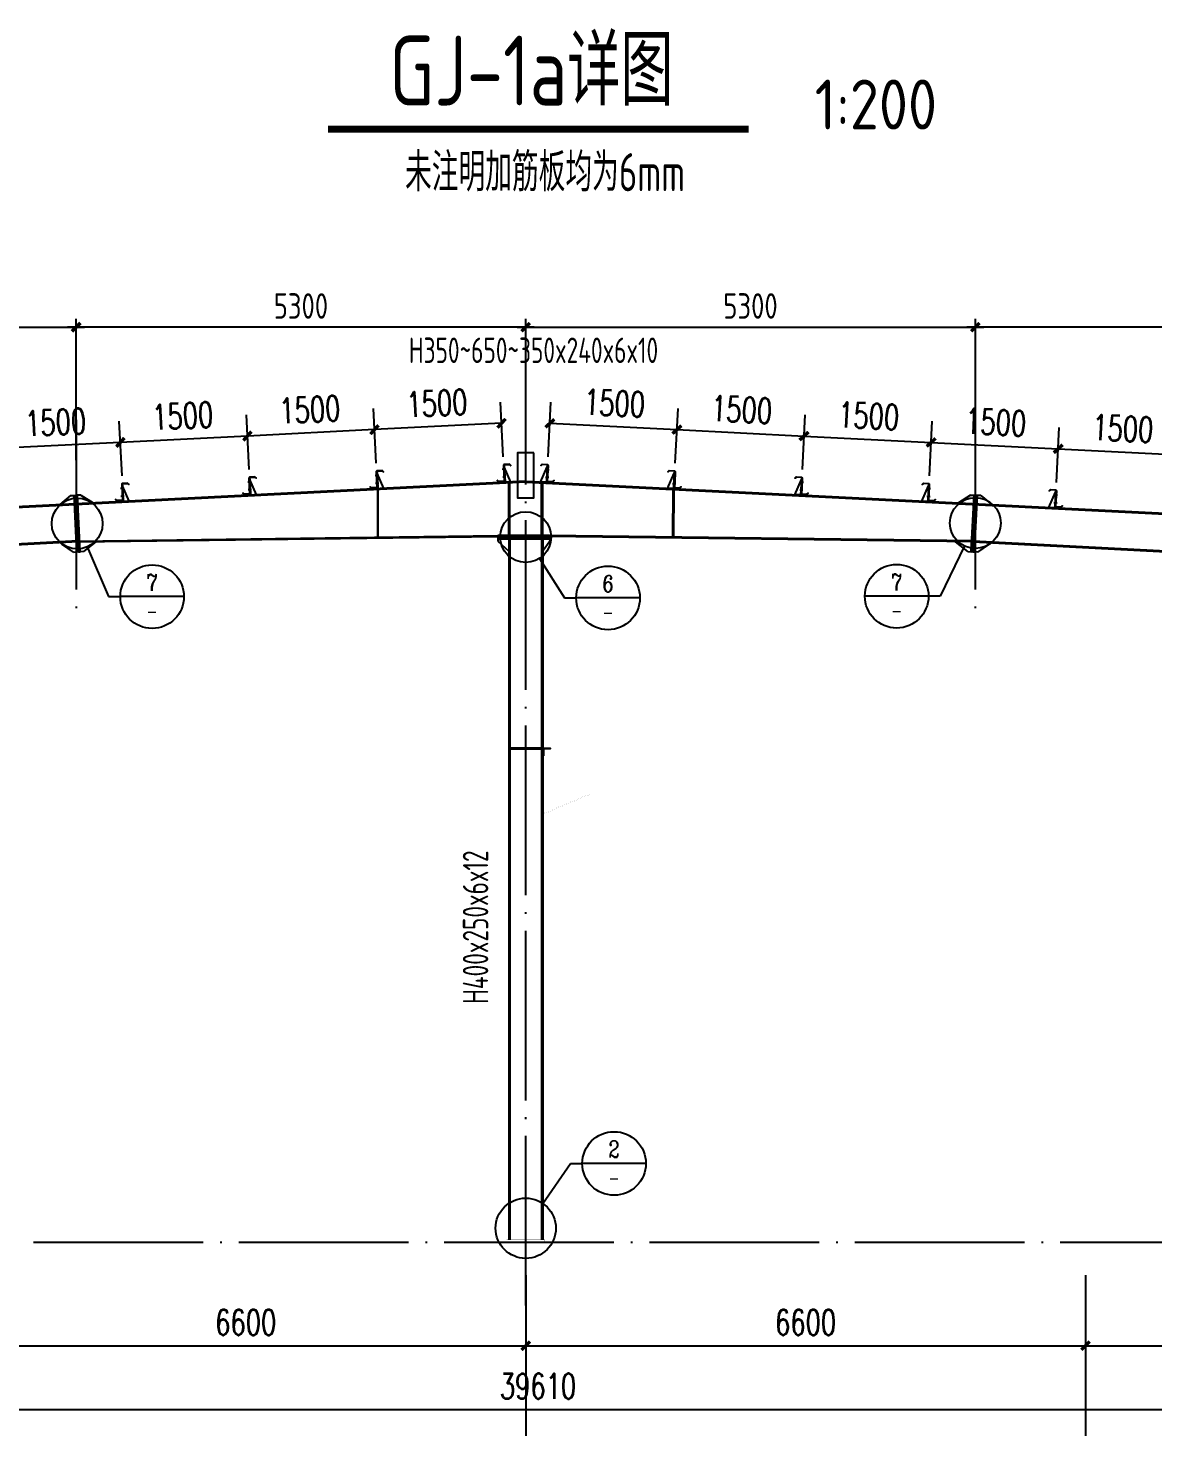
# Model space of a CAD drawing. Extents: x -89996 to 1006241, y -2176 to 440573.
# Drawn here: x 826388 to 839648, y 47293 to 63886 of the extents above; entities that cross this region are included whole.
import ezdxf
from ezdxf.enums import TextEntityAlignment as Align

# ---------------------------------------------------------------- set-up
doc = ezdxf.new("R2010")
doc.units = 0
doc.header["$LTSCALE"] = 1000
doc.header["$MEASUREMENT"] = 0
doc.linetypes.add('DOTE', pattern=[2.42, 2, -0.2, 0.02, -0.2])
for name, color, linetype in [('14', 2, 'Continuous'), ('AXIS', 3, 'Continuous'), ('AXIS_DIM', 3, 'Continuous'), ('DIM1', 6, 'Continuous'), ('DIM_SYMB', 3, 'Continuous'), ('DOTE', 1, 'DOTE'), ('GL', 150, 'Continuous'), ('GZ', 50, 'Continuous'), ('LT', 27, 'Continuous'), ('PUB_TEXT', 7, 'Continuous'), ('PZ', 202, 'Continuous'), ('TEXT', 7, 'Continuous'), ('柱子', 30, 'Continuous')]:
    doc.layers.add(name, color=color, linetype=linetype)
doc.styles.add('_TCH_DIM_T3', font='SIMPLEX', dxfattribs={"width": 0.705882, "bigfont": 'GBCBIG'})
doc.styles.add('_TCH_LABEL', font='COMPLEX', dxfattribs={"bigfont": 'GBCBIG'})
doc.styles.add('C', font='tssdeng.shx', dxfattribs={"height": 3, "bigfont": 'tssdchn.shx'})
doc.styles.get("Standard").update_dxf_attribs({"font": 'gbenor.shx', "bigfont": 'gbcbig.shx'})
doc.styles.add('TSSD_Dimension', font='Tssdeng.shx', dxfattribs={"width": 0.8, "bigfont": 'hztxt.shx'})
doc.styles.add('TSSD_Norm', font='tssdeng.shx', dxfattribs={"bigfont": 'hztxt.shx'})
doc.dimstyles.new('_TCH_ARCH&&100', dxfattribs={"dimtxt": 297.5, "dimasz": 100, "dimexe": 250, "dimexo": 300, "dimgap": 126.25, "dimtad": 1, "dimdec": 0, "dimzin": 0, "dimdsep": 46, "dimtxsty": '_TCH_DIM_T3', "dimblk": 'ARCHTICK', "dimcen": 0.09, "dimclrt": 7, "dimazin": 2, "dimtfac": 1, "dimtdec": 0, "dimtix": 1, "dimtmove": 2, "dimatfit": 3, "dimfxl": 0, "dimtolj": 1, "dimtzin": 0, "dimarcsym": 0})
doc.dimstyles.new('TCH_100_1', dxfattribs={"dimtxt": 297.5, "dimasz": 100, "dimexe": 250, "dimexo": 300, "dimgap": 126.25, "dimtad": 1, "dimdec": 0, "dimzin": 0, "dimdsep": 46, "dimtxsty": '_TCH_DIM_T3', "dimblk": 'ARCHTICK', "dimcen": 0.09, "dimclrd": 126, "dimclre": 126, "dimclrt": 7, "dimazin": 2, "dimtfac": 1, "dimtdec": 0, "dimtix": 1, "dimtmove": 2, "dimatfit": 3, "dimfxl": 0, "dimtolj": 1, "dimtzin": 0, "dimarcsym": 0})
doc.dimstyles.new('TSSD_100_100', dxfattribs={"dimtxt": 300, "dimasz": 100, "dimexe": 100, "dimexo": 250, "dimgap": 100, "dimtad": 1, "dimdec": 0, "dimzin": 0, "dimdsep": 46, "dimtxsty": 'TSSD_Dimension', "dimblk": 'ARCHTICK', "dimcen": 0, "dimdle": 100, "dimclrt": 7, "dimadec": 0, "dimazin": 0, "dimtfac": 1, "dimtdec": 0, "dimtix": 1, "dimtmove": 2, "dimatfit": 3, "dimfxl": 0, "dimtolj": 1, "dimtzin": 0, "dimarcsym": 0})

# ---------------------------------------------------------------- blocks, each defined once
blk = doc.blocks.new('_ArchTick')
at = {"color": 0, "linetype": 'ByBlock', "const_width": 0.4}
blk.add_lwpolyline([(-0.5, -0.5), (0.5, 0.5)], dxfattribs=at)
blk = doc.blocks.new('*D1537')
at = {"layer": 'AXIS_DIM', "color": 0, "lineweight": -2, "transparency": 16777216}
for p, q in [((837555, 58633), (837555, 60461)), ((846654, 58609), (846654, 60461)), ((846754, 60361), (837455, 60361))]:
    blk.add_line(p, q, dxfattribs=at)
at = {"layer": 'Defpoints', "color": 0, "transparency": 16777216}
for p in [(837555, 60361), (837555, 58383, -2), (846654, 58359)]:
    blk.add_point(p, dxfattribs=at)
at = {"layer": 'AXIS_DIM', "color": 0, "lineweight": -2, "transparency": 16777216, "xscale": 100, "yscale": 100, "zscale": 100, "rotation": 180}
blk.add_blockref('_ArchTick', (837555, 60361), dxfattribs=at)
at = {"layer": 'AXIS_DIM', "color": 0, "lineweight": -2, "transparency": 16777216, "xscale": 100, "yscale": 100, "zscale": 100}
blk.add_blockref('_ArchTick', (846654, 60361), dxfattribs=at)
at = {"layer": 'AXIS_DIM', "color": 7, "transparency": 16777216, "insert": (842104, 60611), "char_height": 300, "attachment_point": 5, "style": 'TSSD_Dimension'}
blk.add_mtext('\\A1;9100', dxfattribs=at)
blk = doc.blocks.new('*D1538')
at = {"layer": 'AXIS_DIM', "color": 0, "lineweight": -2, "transparency": 16777216}
for p, q in [((832254, 58885), (832254, 60461)), ((837555, 58633), (837555, 60461)), ((832154, 60361), (837655, 60361))]:
    blk.add_line(p, q, dxfattribs=at)
at = {"layer": 'Defpoints', "color": 0, "transparency": 16777216}
for p in [(837555, 60361), (832254, 58635), (837555, 58383, -2)]:
    blk.add_point(p, dxfattribs=at)
at = {"layer": 'AXIS_DIM', "color": 0, "lineweight": -2, "transparency": 16777216, "xscale": 100, "yscale": 100, "zscale": 100, "rotation": 180}
blk.add_blockref('_ArchTick', (832254, 60361), dxfattribs=at)
at = {"layer": 'AXIS_DIM', "color": 0, "lineweight": -2, "transparency": 16777216, "xscale": 100, "yscale": 100, "zscale": 100}
blk.add_blockref('_ArchTick', (837555, 60361), dxfattribs=at)
at = {"layer": 'AXIS_DIM', "color": 7, "transparency": 16777216, "insert": (834904, 60611), "char_height": 300, "attachment_point": 5, "style": 'TSSD_Dimension'}
blk.add_mtext('\\A1;5300', dxfattribs=at)
blk = doc.blocks.new('4')
at = {"layer": 'LT', "color": 1, "linetype": 'Continuous'}
for p, q in [((1121054, 121886, -8), (1121014, 121884, -8)), ((1121054, 121886, -8), (1121014, 121884, -8)), ((1121058, 121794, -8), (1121019, 121792, -8)), ((1121058, 121794, -8), (1121019, 121792, -8))]:
    blk.add_line(p, q, dxfattribs=at)
at = {"layer": 'LT', "elevation": -8}
blk.add_lwpolyline([(1121032, 121929, -0.414214), (1121041, 121940), (1121097, 121943), (1121111, 121930), (1121113, 121932), (1121098, 121946), (1121038, 121943, 0.414214), (1121028, 121932), (1121037, 121755, -0.414214), (1121028, 121745), (1120972, 121742), (1120958, 121755), (1120956, 121753), (1120971, 121739), (1121031, 121742, 0.414214), (1121040, 121753), (1121032, 121929)], format="xyb", dxfattribs=at)
at = {"layer": 'LT', "elevation": -4}
for points in [[(1121032, 121924), (1121038, 121925), (1121047, 121733), (1121041, 121733)], [(1121038, 121915), (1121047, 121733), (1121117, 121736)]]:
    blk.add_lwpolyline(points, close=True, dxfattribs=at)
at = {"layer": 'LT', "color": 1, "linetype": 'Continuous'}
for points in [[(1121031, 121872, -8), (1121030, 121897, -8), (1121040, 121873, -8), (1121039, 121897, -8)], [(1121031, 121872, -8), (1121030, 121897, -8), (1121040, 121873, -8), (1121039, 121897, -8)], [(1121035, 121805, -8), (1121036, 121781, -8), (1121044, 121806, -8), (1121045, 121781, -8)], [(1121035, 121805, -8), (1121036, 121781, -8), (1121044, 121806, -8), (1121045, 121781, -8)]]:
    blk.add_solid(points, dxfattribs=at)
blk = doc.blocks.new('*D1540')
at = {"color": 126, "lineweight": -2, "transparency": 16777216}
for p, q in [((832519, 58832), (832552, 59478)), ((834017, 58757), (834050, 59403)), ((832539, 59228), (834037, 59153))]:
    blk.add_line(p, q, dxfattribs=at)
at = {"layer": 'Defpoints', "color": 0, "transparency": 16777216}
for p in [(834037, 59153), (832504, 58532, 0), (834002, 58457, 0)]:
    blk.add_point(p, dxfattribs=at)
at = {"color": 126, "lineweight": -2, "transparency": 16777216, "xscale": 100, "yscale": 100, "zscale": 100}
for p, rotation in [((832539, 59228), 177.1375947737439), ((834037, 59153), 357.137594773744)]:
    blk.add_blockref('_ArchTick', p, dxfattribs=dict(at, rotation=rotation))
at = {"color": 7, "transparency": 16777216, "insert": (833302, 59465), "char_height": 297.5, "attachment_point": 5, "rotation": 357.1376, "style": '_TCH_DIM_T3'}
blk.add_mtext('\\A1;1500', dxfattribs=at)
blk = doc.blocks.new('*D1541')
at = {"color": 126, "lineweight": -2, "transparency": 16777216}
for p, q in [((834017, 58757), (834050, 59403)), ((835516, 58682), (835548, 59328)), ((834037, 59153), (835535, 59078))]:
    blk.add_line(p, q, dxfattribs=at)
at = {"layer": 'Defpoints', "color": 0, "transparency": 16777216}
for p in [(835535, 59078), (834002, 58457, 0), (835501, 58383, 0)]:
    blk.add_point(p, dxfattribs=at)
at = {"color": 126, "lineweight": -2, "transparency": 16777216, "xscale": 100, "yscale": 100, "zscale": 100}
for p, rotation in [((834037, 59153), 177.1375947737439), ((835535, 59078), 357.137594773744)]:
    blk.add_blockref('_ArchTick', p, dxfattribs=dict(at, rotation=rotation))
at = {"color": 7, "transparency": 16777216, "insert": (834800, 59390), "char_height": 297.5, "attachment_point": 5, "rotation": 357.1376, "style": '_TCH_DIM_T3'}
blk.add_mtext('\\A1;1500', dxfattribs=at)
blk = doc.blocks.new('*D1542')
at = {"color": 126, "lineweight": -2, "transparency": 16777216}
for p, q in [((835516, 58682), (835548, 59328)), ((837014, 58607), (837046, 59253)), ((835535, 59078), (837034, 59003))]:
    blk.add_line(p, q, dxfattribs=at)
at = {"layer": 'Defpoints', "color": 0, "transparency": 16777216}
for p in [(837034, 59003), (835501, 58383, 0), (836999, 58308, 0)]:
    blk.add_point(p, dxfattribs=at)
at = {"color": 126, "lineweight": -2, "transparency": 16777216, "xscale": 100, "yscale": 100, "zscale": 100}
for p, rotation in [((835535, 59078), 177.1375947737439), ((837034, 59003), 357.137594773744)]:
    blk.add_blockref('_ArchTick', p, dxfattribs=dict(at, rotation=rotation))
at = {"color": 7, "transparency": 16777216, "insert": (836298, 59315), "char_height": 297.5, "attachment_point": 5, "rotation": 357.1376, "style": '_TCH_DIM_T3'}
blk.add_mtext('\\A1;1500', dxfattribs=at)
blk = doc.blocks.new('*D1543')
at = {"color": 126, "lineweight": -2, "transparency": 16777216}
for p, q in [((837014, 58607), (837046, 59253)), ((838512, 58532), (838544, 59178)), ((837034, 59003), (838532, 58928))]:
    blk.add_line(p, q, dxfattribs=at)
at = {"layer": 'Defpoints', "color": 0, "transparency": 16777216}
for p in [(838532, 58928), (836999, 58308, 0), (838497, 58233, 0)]:
    blk.add_point(p, dxfattribs=at)
at = {"color": 126, "lineweight": -2, "transparency": 16777216, "xscale": 100, "yscale": 100, "zscale": 100}
for p, rotation in [((837034, 59003), 177.1375947737439), ((838532, 58928), 357.137594773744)]:
    blk.add_blockref('_ArchTick', p, dxfattribs=dict(at, rotation=rotation))
at = {"color": 7, "transparency": 16777216, "insert": (837796, 59240), "char_height": 297.5, "attachment_point": 5, "rotation": 357.1376, "style": '_TCH_DIM_T3'}
blk.add_mtext('\\A1;1500', dxfattribs=at)
blk = doc.blocks.new('*D1544')
at = {"color": 126, "lineweight": -2, "transparency": 16777216}
for p, q in [((838512, 58532), (838544, 59178)), ((840010, 58457), (840042, 59103)), ((838532, 58928), (840030, 58853))]:
    blk.add_line(p, q, dxfattribs=at)
at = {"layer": 'Defpoints', "color": 0, "transparency": 16777216}
for p in [(840030, 58853), (838497, 58233, 0), (839995, 58158, 0)]:
    blk.add_point(p, dxfattribs=at)
at = {"color": 126, "lineweight": -2, "transparency": 16777216, "xscale": 100, "yscale": 100, "zscale": 100}
for p, rotation in [((838532, 58928), 177.1375947737439), ((840030, 58853), 357.137594773744)]:
    blk.add_blockref('_ArchTick', p, dxfattribs=dict(at, rotation=rotation))
at = {"color": 7, "transparency": 16777216, "insert": (839294, 59166), "char_height": 297.5, "attachment_point": 5, "rotation": 357.1376, "style": '_TCH_DIM_T3'}
blk.add_mtext('\\A1;1500', dxfattribs=at)
blk = doc.blocks.new('*D1555')
at = {"layer": 'AXIS_DIM', "color": 0, "lineweight": -2, "transparency": 16777216}
for p, q in [((816754, 58648), (816754, 60461)), ((826954, 58792), (826954, 60461)), ((816654, 60361), (827054, 60361))]:
    blk.add_line(p, q, dxfattribs=at)
at = {"layer": 'Defpoints', "color": 0, "transparency": 16777216}
for p in [(826954, 60361), (826954, 58542, 4), (816754, 58398, -3)]:
    blk.add_point(p, dxfattribs=at)
at = {"layer": 'AXIS_DIM', "color": 0, "lineweight": -2, "transparency": 16777216, "xscale": 100, "yscale": 100, "zscale": 100, "rotation": 180}
blk.add_blockref('_ArchTick', (816754, 60361), dxfattribs=at)
at = {"layer": 'AXIS_DIM', "color": 0, "lineweight": -2, "transparency": 16777216, "xscale": 100, "yscale": 100, "zscale": 100}
blk.add_blockref('_ArchTick', (826954, 60361), dxfattribs=at)
at = {"layer": 'AXIS_DIM', "color": 7, "transparency": 16777216, "insert": (821854, 60611), "char_height": 300, "attachment_point": 5, "style": 'TSSD_Dimension'}
blk.add_mtext('\\A1;10200', dxfattribs=at)
blk = doc.blocks.new('*D1556')
at = {"layer": 'AXIS_DIM', "color": 0, "lineweight": -2, "transparency": 16777216}
for p, q in [((826954, 58792), (826954, 60461)), ((832254, 58885), (832254, 60461)), ((832354, 60361), (826854, 60361))]:
    blk.add_line(p, q, dxfattribs=at)
at = {"layer": 'Defpoints', "color": 0, "transparency": 16777216}
for p in [(826954, 60361), (832254, 58635), (826954, 58542, 4)]:
    blk.add_point(p, dxfattribs=at)
at = {"layer": 'AXIS_DIM', "color": 0, "lineweight": -2, "transparency": 16777216, "xscale": 100, "yscale": 100, "zscale": 100, "rotation": 180}
blk.add_blockref('_ArchTick', (826954, 60361), dxfattribs=at)
at = {"layer": 'AXIS_DIM', "color": 0, "lineweight": -2, "transparency": 16777216, "xscale": 100, "yscale": 100, "zscale": 100}
blk.add_blockref('_ArchTick', (832254, 60361), dxfattribs=at)
at = {"layer": 'AXIS_DIM', "color": 7, "transparency": 16777216, "insert": (829604, 60611), "char_height": 300, "attachment_point": 5, "style": 'TSSD_Dimension'}
blk.add_mtext('\\A1;5300', dxfattribs=at)
blk = doc.blocks.new('*D1558')
at = {"color": 126, "lineweight": -2, "transparency": 16777216}
for p, q in [((831989, 58832), (831957, 59478)), ((830491, 58757), (830459, 59403)), ((831969, 59228), (830471, 59153))]:
    blk.add_line(p, q, dxfattribs=at)
at = {"layer": 'Defpoints', "color": 0, "transparency": 16777216}
for p in [(830471, 59153), (830506, 58457, 0), (832004, 58532, 0)]:
    blk.add_point(p, dxfattribs=at)
at = {"color": 126, "lineweight": -2, "transparency": 16777216, "xscale": 100, "yscale": 100, "zscale": 100}
for p, rotation in [((831969, 59228), 2.862405226256115), ((830471, 59153), 182.8624052262561)]:
    blk.add_blockref('_ArchTick', p, dxfattribs=dict(at, rotation=rotation))
at = {"color": 7, "transparency": 16777216, "insert": (831207, 59465), "char_height": 297.5, "attachment_point": 5, "rotation": 2.8624, "style": '_TCH_DIM_T3'}
blk.add_mtext('\\A1;1500', dxfattribs=at)
blk = doc.blocks.new('*D1559')
at = {"color": 126, "lineweight": -2, "transparency": 16777216}
for p, q in [((828993, 58682), (828961, 59328)), ((830491, 58757), (830459, 59403)), ((830471, 59153), (828973, 59078))]:
    blk.add_line(p, q, dxfattribs=at)
at = {"layer": 'Defpoints', "color": 0, "transparency": 16777216}
for p in [(828973, 59078), (830506, 58457, 0), (829008, 58383, 0)]:
    blk.add_point(p, dxfattribs=at)
at = {"color": 126, "lineweight": -2, "transparency": 16777216, "xscale": 100, "yscale": 100, "zscale": 100}
for p, rotation in [((828973, 59078), 182.8624052262561), ((830471, 59153), 2.862405226256115)]:
    blk.add_blockref('_ArchTick', p, dxfattribs=dict(at, rotation=rotation))
at = {"color": 7, "transparency": 16777216, "insert": (829709, 59390), "char_height": 297.5, "attachment_point": 5, "rotation": 2.8624, "style": '_TCH_DIM_T3'}
blk.add_mtext('\\A1;1500', dxfattribs=at)
blk = doc.blocks.new('*D1560')
at = {"color": 126, "lineweight": -2, "transparency": 16777216}
for p, q in [((827495, 58607), (827463, 59253)), ((828993, 58682), (828961, 59328)), ((828973, 59078), (827475, 59003))]:
    blk.add_line(p, q, dxfattribs=at)
at = {"layer": 'Defpoints', "color": 0, "transparency": 16777216}
for p in [(827475, 59003), (827510, 58308, 0), (829008, 58383, 0)]:
    blk.add_point(p, dxfattribs=at)
at = {"color": 126, "lineweight": -2, "transparency": 16777216, "xscale": 100, "yscale": 100, "zscale": 100}
for p, rotation in [((827475, 59003), 182.8624052262561), ((828973, 59078), 2.862405226256115)]:
    blk.add_blockref('_ArchTick', p, dxfattribs=dict(at, rotation=rotation))
at = {"color": 7, "transparency": 16777216, "insert": (828210, 59315), "char_height": 297.5, "attachment_point": 5, "rotation": 2.8624, "style": '_TCH_DIM_T3'}
blk.add_mtext('\\A1;1500', dxfattribs=at)
blk = doc.blocks.new('*D1561')
at = {"color": 126, "lineweight": -2, "transparency": 16777216}
for p, q in [((827495, 58607), (827463, 59253)), ((825997, 58532), (825964, 59178)), ((827475, 59003), (825977, 58928))]:
    blk.add_line(p, q, dxfattribs=at)
at = {"layer": 'Defpoints', "color": 0, "transparency": 16777216}
for p in [(825977, 58928), (827510, 58308, 0), (826012, 58233, 0)]:
    blk.add_point(p, dxfattribs=at)
at = {"color": 126, "lineweight": -2, "transparency": 16777216, "xscale": 100, "yscale": 100, "zscale": 100}
for p, rotation in [((827475, 59003), 2.862405226256115), ((825977, 58928), 182.8624052262561)]:
    blk.add_blockref('_ArchTick', p, dxfattribs=dict(at, rotation=rotation))
at = {"color": 7, "transparency": 16777216, "insert": (826712, 59240), "char_height": 297.5, "attachment_point": 5, "rotation": 2.8624, "style": '_TCH_DIM_T3'}
blk.add_mtext('\\A1;1500', dxfattribs=at)
blk = doc.blocks.new('*D2713')
at = {"layer": 'AXIS', "color": 0, "lineweight": -2, "transparency": 16777216}
for p, q in [((812594, 49188), (812594, 47354)), ((852204, 49188), (852204, 47354)), ((812594, 47604), (852204, 47604))]:
    blk.add_line(p, q, dxfattribs=at)
at = {"layer": 'Defpoints', "color": 0, "transparency": 16777216}
for p in [(812594, 49488), (852204, 49488), (852204, 47604)]:
    blk.add_point(p, dxfattribs=at)
at = {"layer": 'AXIS', "color": 0, "lineweight": -2, "transparency": 16777216, "xscale": 100, "yscale": 100, "zscale": 100, "rotation": 180}
blk.add_blockref('_ArchTick', (812594, 47604), dxfattribs=at)
at = {"layer": 'AXIS', "color": 0, "lineweight": -2, "transparency": 16777216, "xscale": 100, "yscale": 100, "zscale": 100}
blk.add_blockref('_ArchTick', (852204, 47604), dxfattribs=at)
at = {"layer": 'AXIS', "color": 7, "transparency": 16777216, "insert": (832399, 47879), "char_height": 297.5, "attachment_point": 5, "style": '_TCH_DIM_T3'}
blk.add_mtext('\\A1;39610', dxfattribs=at)
blk = doc.blocks.new('*D2716')
at = {"layer": 'AXIS', "color": 0, "lineweight": -2, "transparency": 16777216}
for p, q in [((825654, 49188), (825654, 48105)), ((832254, 49188), (832254, 48105)), ((825654, 48355), (832254, 48355))]:
    blk.add_line(p, q, dxfattribs=at)
at = {"layer": 'Defpoints', "color": 0, "transparency": 16777216}
for p in [(825654, 49488), (832254, 49488), (832254, 48355)]:
    blk.add_point(p, dxfattribs=at)
at = {"layer": 'AXIS', "color": 0, "lineweight": -2, "transparency": 16777216, "xscale": 100, "yscale": 100, "zscale": 100, "rotation": 180}
blk.add_blockref('_ArchTick', (825654, 48355), dxfattribs=at)
at = {"layer": 'AXIS', "color": 0, "lineweight": -2, "transparency": 16777216, "xscale": 100, "yscale": 100, "zscale": 100}
blk.add_blockref('_ArchTick', (832254, 48355), dxfattribs=at)
at = {"layer": 'AXIS', "color": 7, "transparency": 16777216, "insert": (828954, 48630), "char_height": 297.5, "attachment_point": 5, "style": '_TCH_DIM_T3'}
blk.add_mtext('\\A1;6600', dxfattribs=at)
blk = doc.blocks.new('*D2717')
at = {"layer": 'AXIS', "color": 0, "lineweight": -2, "transparency": 16777216}
for p, q in [((832254, 49188), (832254, 48105)), ((838854, 49188), (838854, 48105)), ((832254, 48355), (838854, 48355))]:
    blk.add_line(p, q, dxfattribs=at)
at = {"layer": 'Defpoints', "color": 0, "transparency": 16777216}
for p in [(832254, 49488), (838854, 49488), (838854, 48355)]:
    blk.add_point(p, dxfattribs=at)
at = {"layer": 'AXIS', "color": 0, "lineweight": -2, "transparency": 16777216, "xscale": 100, "yscale": 100, "zscale": 100, "rotation": 180}
blk.add_blockref('_ArchTick', (832254, 48355), dxfattribs=at)
at = {"layer": 'AXIS', "color": 0, "lineweight": -2, "transparency": 16777216, "xscale": 100, "yscale": 100, "zscale": 100}
blk.add_blockref('_ArchTick', (838854, 48355), dxfattribs=at)
at = {"layer": 'AXIS', "color": 7, "transparency": 16777216, "insert": (835554, 48630), "char_height": 297.5, "attachment_point": 5, "style": '_TCH_DIM_T3'}
blk.add_mtext('\\A1;6600', dxfattribs=at)
blk = doc.blocks.new('*D2718')
at = {"layer": 'AXIS', "color": 0, "lineweight": -2, "transparency": 16777216}
for p, q in [((838854, 49188), (838854, 48105)), ((845454, 49188), (845454, 48105)), ((838854, 48355), (845454, 48355))]:
    blk.add_line(p, q, dxfattribs=at)
at = {"layer": 'Defpoints', "color": 0, "transparency": 16777216}
for p in [(838854, 49488), (845454, 49488), (845454, 48355)]:
    blk.add_point(p, dxfattribs=at)
at = {"layer": 'AXIS', "color": 0, "lineweight": -2, "transparency": 16777216, "xscale": 100, "yscale": 100, "zscale": 100, "rotation": 180}
blk.add_blockref('_ArchTick', (838854, 48355), dxfattribs=at)
at = {"layer": 'AXIS', "color": 0, "lineweight": -2, "transparency": 16777216, "xscale": 100, "yscale": 100, "zscale": 100}
blk.add_blockref('_ArchTick', (845454, 48355), dxfattribs=at)
at = {"layer": 'AXIS', "color": 7, "transparency": 16777216, "insert": (842154, 48630), "char_height": 297.5, "attachment_point": 5, "style": '_TCH_DIM_T3'}
blk.add_mtext('\\A1;6600', dxfattribs=at)

msp = doc.modelspace()

# ---------------------------------------------------------------- linework, layer by layer
for points in [[(830514.95, 58445.9), (830506.46, 58445.47), (830505.28, 57887.72), (830513.77, 57887.69)], [(833993.66, 58445.9), (834002.16, 58445.47), (833998.11, 57887.98), (833989.62, 57887.95)]]:
    msp.add_lwpolyline(points, close=True)
at = {"layer": '14', "const_width": 0.45}
for points, elevation in [([(832068.31, 55077.28), (832440.31, 55077.28)], 3.98), ([(832440.31, 55067.28), (832068.31, 55067.28)], 3.98), ([(833004.31, 55077.28), (832454.31, 55077.28)], 3.84), ([(832454.31, 55077.28), (832454.31, 55067.28)], 3.84), ([(832454.31, 54627.28), (832454.31, 55067.28)], 3.84), ([(832454.31, 55067.28), (833004.31, 55067.28)], 3.84), ([(832454.31, 55067.28), (833004.31, 55067.28)], 3.84), ([(832799.31, 55067.28), (832799.31, 54771.55)], 3.84), ([(832809.31, 54775.73), (832809.31, 55067.28)], 3.84), ([(833004.31, 55067.28), (833004.31, 55077.28)], 3.84), ([(833004.31, 55067.28), (833004.31, 54857.28)], 3.84), ([(833004.31, 54857.28), (832454.31, 54627.28)], 3.84), ([(833004.31, 54857.28), (832454.31, 54627.28)], 3.84), ([(832454.31, 54617.28), (833004.31, 54847.28)], 3.84), ([(832799.31, 54771.55), (832809.31, 54775.73)], 3.84), ([(833004.31, 54847.28), (833004.31, 54857.28)], 3.84), ([(832068.31, 54627.28), (832440.31, 54627.28)], 3.98), ([(832440.31, 54617.28), (832068.31, 54617.28)], 3.98), ([(832454.31, 54627.28), (832454.31, 54617.28)], 3.84)]:
    msp.add_lwpolyline(points, dxfattribs=dict(at, elevation=elevation))
at = {"layer": 'AXIS'}
for p, q in [((827084.68, 57771.02), (827336.68, 57184.5)), ((837425.41, 57782), (837141.37, 57189.5)), ((832415.21, 57633.98), (832710.74, 57169.77)), ((827336.68, 57184.5), (827475.38, 57184.5)), ((828225.38, 57184.5), (827475.38, 57184.5)), ((832710.74, 57169.77), (832849.8, 57169.77)), ((833599.8, 57169.77), (832849.8, 57169.77)), ((837002.67, 57189.5), (836252.67, 57189.5)), ((837141.37, 57189.5), (837002.67, 57189.5)), ((832456.21, 50031.57), (832782.33, 50503.05)), ((832782.33, 50503.05), (832921.03, 50503.05)), ((833671.03, 50503.05), (832921.03, 50503.05)), ((832254.31, 48573.34), (832254.31, 47292.61)), ((838854.31, 48573.34), (838854.31, 47292.61))]:
    msp.add_line(p, q, dxfattribs=at)
for centre, radius in [((826966.41, 58046.31), 299.62), ((837554.92, 58052.18), 299.62), ((832254.31, 57886.73), 299.62), ((827850.38, 57184.5), 375), ((833224.8, 57169.77), 375), ((836627.67, 57189.5), 375), ((833296.03, 50503.05), 375), ((832254.31, 49739.68), 354.91)]:
    msp.add_circle(centre, radius, dxfattribs=at)
at = {"layer": 'DIM1'}
for p, q in [((832440.31, 55397.28, 3.48), (832068.31, 55397.28, 3.98)), ((832440.31, 55387.28, 3.48), (832068.31, 55387.28, 3.98))]:
    msp.add_line(p, q, dxfattribs=at)
at = {"layer": 'DIM1', "elevation": 3.84}
msp.add_lwpolyline([(832454.31, 55397.28), (832544.31, 55397.28), (832544.31, 55391.94, -0.41421356), (832541.64, 55389.28), (832472.31, 55389.28, 0.41421356), (832462.31, 55379.28), (832462.31, 55309.94, -0.41421356), (832459.64, 55307.28), (832454.31, 55307.28), (832454.31, 55397.28)], format="xyb", dxfattribs=at)
at = {"layer": 'DIM_SYMB', "const_width": 82.32}
msp.add_lwpolyline([(829921.69, 62695.13), (834880.96, 62695.13)], dxfattribs=at)
at = {"layer": 'DOTE'}
for p, q in [((826954.31, 59270.11, 3.99), (826954.31, 57039.99, 3.99)), ((837554.5, 59270.03, 0), (837554.5, 57039.91, 0)), ((832254.31, 48827.28, 3.97), (832254.31, 58877.17, 3.99)), ((811933.05, 49577.28, 4.01), (852895.65, 49577.25, 3.99))]:
    msp.add_line(p, q, dxfattribs=at)
at = {"layer": 'GL', "extrusion": (0.000390955, 1.93016e-05, 1)}
for p, q in [((832254.29, 58532.87), (813313.09, 57585.81)), ((832254.31, 58544.88, 0), (813313.1, 57597.82, 0)), ((826977.63, 57841.99, -0.92), (816776.53, 57313.05, -10.55)), ((826977.61, 57829.98, -0.92), (816777.11, 57301.06, -10.55))]:
    msp.add_line(p, q, dxfattribs=at)
at = {"layer": 'GL', "extrusion": (-0.000390955, 1.93016e-05, 1)}
for p, q in [((832254.31, 58544.88, 0), (851778.05, 57568.69, 0)), ((832254.32, 58532.87), (851778.05, 57556.68)), ((837531.22, 57830.52, -2.7), (846655.86, 57357.22, 0)), ((837531.84, 57842.49, -2.7), (846656.44, 57369.21, 0))]:
    msp.add_line(p, q, dxfattribs=at)
at = {"layer": 'GL'}
for p, q in [((826977.61, 57829.98, -0.92), (831925.76, 57894.65, 4.08)), ((826979.17, 57840.28, 4.08), (831925.76, 57906.73, 4.08)), ((826979.17, 57840.28, 4.08), (831925.76, 57906.73, 4.08)), ((837531.2, 57842.43, -2.7), (832536.12, 57906.73, 7.95)), ((837531.2, 57842.43, -2.7), (832536.12, 57906.73, 7.95)), ((837531.22, 57830.52, -2.7), (832536.12, 57894.65, 7.95)), ((837531.22, 57830.52, -2.7), (832536.12, 57894.65, 7.95))]:
    msp.add_line(p, q, dxfattribs=at)
at = {"layer": 'GZ'}
for p, q in [((832054.31, 57906.73, 3.99), (832054.31, 58520.37, 3.91)), ((832054.31, 57906.73, 3.99), (832054.31, 58520.37, 3.91)), ((832068.31, 57906.73, 3.99), (832068.31, 58521.07, 3.91)), ((832068.31, 57906.73, 3.99), (832068.31, 58521.07, 3.91)), ((832440.31, 57906.73, 3.99), (832440.31, 58521.07, 3.92)), ((832440.31, 57906.73, 3.99), (832440.31, 58521.07, 3.92)), ((832454.31, 57906.73, 3.99), (832454.31, 58520.37, 3.92)), ((832454.31, 57906.73, 3.99), (832454.31, 58520.37, 3.92)), ((832054.31, 57866.73, 3.99), (832054.31, 49602.25, 3.97)), ((832068.31, 57866.73, 3.99), (832068.31, 49602.25, 3.97)), ((832440.31, 57866.73, 3.99), (832440.31, 49602.25, 3.97)), ((832454.31, 57866.73, 3.99), (832454.31, 49602.25, 3.97))]:
    msp.add_line(p, q, dxfattribs=at)
at = {"layer": 'LT', "elevation": 3.99}
msp.add_lwpolyline([(832351.39, 58879.35), (832157.22, 58879.35), (832157.22, 58350.92), (832351.39, 58350.92)], close=True, dxfattribs=at)
at = {"layer": 'PZ', "extrusion": (0.001015, -0.01107, 0.999938)}
for p, q in [((826889.22, 58376.61, 5.23), (826760.58, 58270.19, 2.75)), ((826889.22, 58376.61, 5.23), (826760.58, 58270.19, 2.75)), ((826889.22, 58376.61, 5.23), (826929.16, 58378.68, 5.21)), ((826889.22, 58376.61, 5.23), (826929.16, 58378.68, 5.21)), ((827009.06, 58382.83, 5.18), (826969.11, 58380.76, 5.2)), ((827009.06, 58382.83, 5.18), (826969.11, 58380.76, 5.2)), ((827009.06, 58382.83, 5.18), (827147.03, 58290.29, 4.47)), ((827009.06, 58382.83, 5.18), (827153.65, 58289.85, 2.75)), ((826923.76, 57709.74, 2.17), (826787.46, 57802.86, -2.39)), ((826923.76, 57709.74, 2.17), (826963.71, 57711.81, 2.15)), ((826923.76, 57709.74, 2.17), (826963.71, 57711.81, 2.15)), ((827043.6, 57715.95, 2.12), (827003.66, 57713.88, 2.13)), ((827043.6, 57715.95, 2.12), (827003.66, 57713.88, 2.13))]:
    msp.add_line(p, q, dxfattribs=at)
at = {"layer": 'PZ', "extrusion": (-0.001015, -0.01107, 0.999938)}
for p, q in [((837499.75, 58382.82, 1.19), (837355.15, 58289.84, -1.24)), ((837499.75, 58382.82, 1.19), (837361.78, 58290.28, 0.47)), ((837499.75, 58382.82, 1.19), (837539.7, 58380.75, 1.21)), ((837499.75, 58382.82, 1.19), (837539.7, 58380.75, 1.21)), ((837619.59, 58376.61, 1.24), (837579.64, 58378.68, 1.22)), ((837619.59, 58376.61, 1.24), (837579.64, 58378.68, 1.22)), ((837619.59, 58376.61, 1.24), (837748.23, 58270.18, -1.24)), ((837619.59, 58376.61, 1.24), (837748.23, 58270.18, -1.24)), ((837585.04, 57709.73, -1.82), (837721.35, 57802.85, -6.38)), ((837465.2, 57715.94, -1.87), (837505.15, 57713.87, -1.86)), ((837465.2, 57715.94, -1.87), (837505.15, 57713.87, -1.86)), ((837585.04, 57709.73, -1.82), (837545.1, 57711.8, -1.84)), ((837585.04, 57709.73, -1.82), (837545.1, 57711.8, -1.84))]:
    msp.add_line(p, q, dxfattribs=at)
at = {"layer": 'PZ', "extrusion": (0.000134453, -0.011116, 0.999938)}
msp.add_line((827043.6, 57715.95, 2.17), (827188.61, 57829.65, 1.54), dxfattribs=at)
at = {"layer": 'PZ'}
for p, q in [((831925.76, 57906.73, 4.08), (831925.76, 57866.73, 4.08)), ((832536.12, 57906.73, 7.95), (831925.76, 57906.73, 4.08)), ((831925.76, 57906.73, 4.08), (831925.76, 57866.73, 4.08)), ((831925.76, 57886.73, 4.08), (832536.12, 57886.73, 7.95)), ((831925.76, 57866.73, 4.08), (832536.12, 57866.73, 7.95)), ((831925.76, 57866.73, 4.08), (831925.76, 57836.73, 4.08)), ((831925.76, 57836.73, 4.08), (832054.31, 57722.68, 3.99)), ((832536.71, 57836.74, 7.95), (832454.31, 57719.19, 3.99)), ((832536.12, 57906.73, 7.95), (832536.12, 57866.73, 7.95)), ((832536.12, 57866.73, 7.95), (832536.71, 57836.74, 7.95)), ((832536.12, 57866.73, 7.95), (832536.71, 57836.74, 7.95))]:
    msp.add_line(p, q, dxfattribs=at)
at = {"layer": 'PZ', "extrusion": (-0.000134453, -0.011116, 0.999938)}
msp.add_line((837465.21, 57715.94, -1.82), (837320.19, 57829.65, -2.45), dxfattribs=at)
at = {"layer": 'PZ', "extrusion": (0.001015, -0.01107, 0.999938), "elevation": 198.12}
for points in [[(826983.26, 57718.63), (826963.28, 57717.59), (826928.73, 58384.46), (826948.7, 58385.49)], [(826983.26, 57718.63), (826963.28, 57717.59), (826928.73, 58384.46), (826948.7, 58385.49)], [(826983.26, 57718.63), (827003.23, 57719.66), (826968.68, 58386.53), (826948.7, 58385.49)], [(826983.26, 57718.63), (827003.23, 57719.66), (826968.68, 58386.53), (826948.7, 58385.49)]]:
    msp.add_lwpolyline(points, close=True, dxfattribs=at)
at = {"layer": 'PZ', "extrusion": (-0.001015, -0.01107, 0.999938), "elevation": -1493.75}
for points in [[(837524.69, 57699.87), (837504.72, 57700.91), (837539.27, 58367.77), (837559.24, 58366.74)], [(837524.69, 57699.87), (837504.72, 57700.91), (837539.27, 58367.77), (837559.24, 58366.74)], [(837524.69, 57699.87), (837544.66, 57698.84), (837579.21, 58365.7), (837559.24, 58366.74)], [(837524.69, 57699.87), (837544.66, 57698.84), (837579.21, 58365.7), (837559.24, 58366.74)]]:
    msp.add_lwpolyline(points, close=True, dxfattribs=at)
at = {"layer": 'PZ', "const_width": 2.25}
for points, elevation in [([(832261.31, 49777.23), (832247.31, 49777.23), (832247.31, 49602.23), (832261.31, 49602.23)], 3.94), ([(832029.31, 49577.25), (832479.31, 49577.21), (832479.31, 49602.21), (832029.31, 49602.25)], 3.97)]:
    msp.add_lwpolyline(points, close=True, dxfattribs=dict(at, elevation=elevation))
at = {"layer": '柱子', "const_width": 0.45, "elevation": 3.98}
msp.add_lwpolyline([(832068.31, 55077.28), (832440.31, 55077.28)], dxfattribs=at)

# ---------------------------------------------------------------- block references
at = {"extrusion": (0.000390955, 1.93016e-05, 1), "rotation": 359.9280376252666}
for p in [(-289188.46, -61792.1, 342.29), (-292188.65, -61942.11, 342.29), (-290688.56, -61867.11, 342.29), (-293688.75, -62017.11, 342.29)]:
    msp.add_blockref('4', p, dxfattribs=at)
at = {"extrusion": (-0.000390955, 1.93016e-05, 1), "xscale": -1, "rotation": 0.07196237465235455}
for p in [(1953697.74, -61792.13, -319.88), (1955195.87, -61867.04, -320.47), (1956694, -61941.94, -321.06), (1958192.13, -62016.85, -321.64), (1959690.26, -62091.75, -322.23)]:
    msp.add_blockref('4', p, dxfattribs=at)

# ---------------------------------------------------------------- texts
at = {"layer": 'PUB_TEXT', "style": 'C', "width": 0.8}
msp.add_text('GJ-1a详图', height=823.2, dxfattribs=at).set_placement((830645.95, 62974.05))
at = {"layer": 'PUB_TEXT'}
msp.add_text('1:200', height=588, dxfattribs=at).set_placement((835661.45, 62691.78))
at = {"layer": 'PUB_TEXT', "style": '_TCH_LABEL'}
for s, p, p2 in [('7', (827785.13, 57253.91), (827915.63, 57253.91)), ('6', (833159.55, 57239.18), (833290.05, 57239.18)), ('7', (836562.42, 57258.91), (836692.93, 57258.91)), ('2', (833230.78, 50572.46), (833361.28, 50572.46))]:
    msp.add_text(s, height=195.75, dxfattribs=at).set_placement(p, p2, align=Align.FIT)
at = {"layer": 'PUB_TEXT', "style": '_TCH_LABEL', "width": 0.777778}
for p, p2 in [((827785.13, 56919.34), (827915.63, 56919.34)), ((833159.55, 56904.6), (833290.05, 56904.6)), ((836562.42, 56924.33), (836692.93, 56924.33)), ((833230.78, 50237.89), (833361.28, 50237.89))]:
    msp.add_text('-', height=195.75, dxfattribs=at).set_placement(p, p2, align=Align.FIT)
at = {"layer": 'TEXT', "style": 'TSSD_Norm', "width": 0.7}
msp.add_text('未注明加筋板均为6mm', height=450, dxfattribs=at).set_placement((830831.65, 61963.14))
at = {"layer": 'TEXT', "width": 0.7}
for s, rotation, style, p in [('H350~650~350x240x6x10', 360, 'TSSD_Dimension', (830877.05, 59938.86, -2.58)), ('H400x250x6x12', 90, 'TSSD_Norm', (831812.84, 52384.1, -2.24))]:
    msp.add_text(s, height=300, rotation=rotation, dxfattribs=dict(at, style=style)).set_placement(p)

# ---------------------------------------------------------------- dimensions: what is measured, and where the dimension line sits
for base, p1, p2, angle, picture, middle in [((828973.23, 59078.16), (830506.14, 58457.47, 0), (829008.01, 58382.57, 0), 2.862405, '*D1559', (829708.56, 59390.27)), ((830471.36, 59153.07), (832004.27, 58532.38, 0), (830506.14, 58457.47, 0), 2.862405, '*D1558', (831206.69, 59465.18)), ((834037.26, 59153.07), (832504.35, 58532.38, 0), (834002.48, 58457.47, 0), 177.137595, '*D1540', (833301.93, 59465.18)), ((835535.39, 59078.16), (834002.48, 58457.47, 0), (835500.61, 58382.57, 0), 177.137595, '*D1541', (834800.06, 59390.27)), ((825976.97, 58928.35), (827509.88, 58307.66, 0), (826011.75, 58232.75, 0), 2.862405, '*D1561', (826712.3, 59240.46)), ((827475.1, 59003.26), (829008.01, 58382.57, 0), (827509.88, 58307.66, 0), 2.862405, '*D1560', (828210.43, 59315.37)), ((837033.52, 59003.26), (835500.61, 58382.57, 0), (836998.74, 58307.66, 0), 177.137595, '*D1542', (836298.18, 59315.37)), ((838531.64, 58928.35), (836998.74, 58307.66, 0), (838496.86, 58232.75, 0), 177.137595, '*D1543', (837796.31, 59240.46)), ((840029.77, 58853.45), (838496.86, 58232.75, 0), (839994.99, 58157.84, 0), 177.137595, '*D1544', (839294.44, 59165.56))]:
    dim = msp.add_linear_dim(base=base, p1=p1, p2=p2, angle=angle, dimstyle='TCH_100_1')
    dim.commit()
    dim.dimension.update_dxf_attribs({"geometry": picture, "text_midpoint": middle})
at = {"layer": 'AXIS'}
for p1, p2, distance, picture, middle in [((812594.31, 49487.76), (852204.05, 49487.76), -1883.52, '*D2713', (832399.18, 47879.24)), ((825654.31, 49487.76), (832254.31, 49487.76), -1132.74, '*D2716', (828954.31, 48630.03)), ((832254.31, 49487.76), (838854.31, 49487.76), -1132.74, '*D2717', (835554.31, 48630.03)), ((838854.31, 49487.76), (845454.31, 49487.76), -1132.74, '*D2718', (842154.31, 48630.03))]:
    dim = msp.add_aligned_dim(p1=p1, p2=p2, distance=distance, dimstyle='_TCH_ARCH&&100', dxfattribs=at)
    dim.commit()
    dim.dimension.update_dxf_attribs({"geometry": picture, "text_midpoint": middle})
at = {"layer": 'AXIS_DIM'}
for base, p1, p2, picture, middle in [((826954.31, 60361.13, 0), (816754.27, 58397.81, -2.58), (826954.31, 58542.03, 3.99), '*D1555', (821854.29, 60611.13, 0)), ((837554.51, 60361.13, 0), (832254.31, 58634.88, 0), (837554.51, 58382.81, -1.73), '*D1538', (834904.41, 60611.13, 0))]:
    dim = msp.add_linear_dim(base=base, p1=p1, p2=p2, dimstyle='TSSD_100_100', dxfattribs=at)
    dim.commit()
    dim.dimension.update_dxf_attribs({"geometry": picture, "text_midpoint": middle})
for base, p1, p2, picture, middle in [((826954.31, 60361.13, 0), (832254.31, 58634.88, 0), (826954.31, 58542.03, 3.99), '*D1556', (829604.31, 60611.13, 0)), ((837554.51, 60361.13, 0), (846654.05, 58358.71, 0), (837554.51, 58382.81, -1.73), '*D1537', (842104.28, 60611.13, 0))]:
    dim = msp.add_linear_dim(base=base, p1=p1, p2=p2, angle=180, dimstyle='TSSD_100_100', dxfattribs=at)
    dim.commit()
    dim.dimension.update_dxf_attribs({"geometry": picture, "text_midpoint": middle})

doc.saveas('drawing.dxf')
